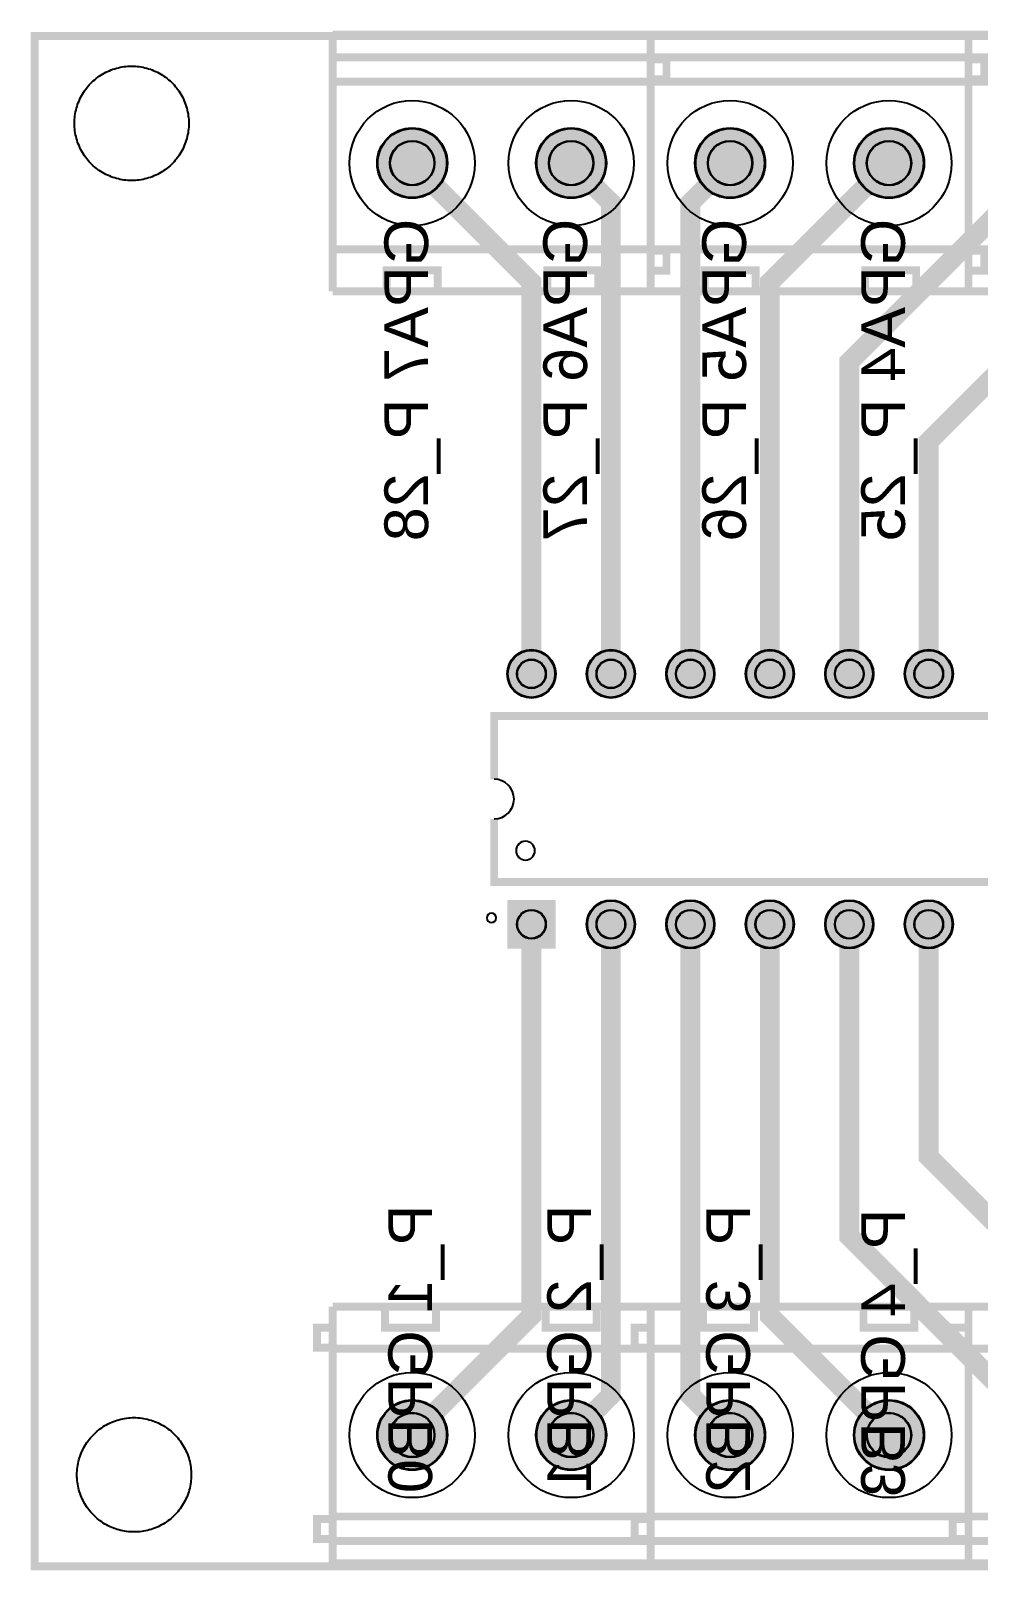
# Model space of a CAD drawing. Header units: millimetres. Extents: x 0.5 to 77.9, y 21.1 to 70.3.
# Drawn here: x 0.51 to 30.79, y 21.08 to 70.27 of the extents above; entities that cross this region are included whole.
import ezdxf

# ---------------------------------------------------------------- set-up
doc = ezdxf.new("R2010")
doc.units = ezdxf.units.MM
for name, color, linetype, true_color in [('BoardOutLine', 7, 'Continuous', 0xff00ff), ('BottomSilkLayer', 7, 'Continuous', 0x66cc33), ('BottomSolderMaskLayer', 7, 'Continuous', 0xaa00ff), ('Multi-Layer', 7, 'Continuous', 0xc0c0c0), ('TopLayer', 7, 'Continuous', 0xff0000), ('TopSilkLayer', 7, 'Continuous', 0xffcc00), ('TopSolderMaskLayer', 7, 'Continuous', 0x800080)]:
    doc.layers.add(name, color=color, linetype=linetype, true_color=true_color)
doc.styles.get("Standard").update_dxf_attribs({"font": 'arial.ttf'})

msp = doc.modelspace()

# ---------------------------------------------------------------- hatches: boundary and pattern name
at = {"layer": 'BottomSolderMaskLayer'}
for points in [[(11.575, 66.04, 1), (13.825, 66.04, 1)], [(16.655, 66.04, 1), (18.905, 66.04, 1)], [(21.735, 66.04, 1), (23.985, 66.04, 1)], [(26.815, 66.04, 1), (29.065, 66.04, 1)], [(15.735, 49.72, 1), (17.285, 49.72, 1)], [(18.275, 49.72, 1), (19.825, 49.72, 1)], [(20.815, 49.72, 1), (22.365, 49.72, 1)], [(23.355, 49.72, 1), (24.905, 49.72, 1)], [(25.895, 49.72, 1), (27.445, 49.72, 1)], [(28.435, 49.72, 1), (29.985, 49.72, 1)], [(15.735, 40.945), (15.735, 42.496), (17.285, 42.496), (17.285, 40.945)], [(18.275, 41.72, 1), (19.825, 41.72, 1)], [(20.815, 41.72, 1), (22.365, 41.72, 1)], [(23.355, 41.72, 1), (24.905, 41.72, 1)], [(25.895, 41.72, 1), (27.445, 41.72, 1)], [(28.435, 41.72, 1), (29.985, 41.72, 1)], [(11.575, 25.4, 1), (13.825, 25.4, 1)], [(16.655, 25.4, 1), (18.905, 25.4, 1)], [(21.735, 25.4, 1), (23.985, 25.4, 1)], [(26.815, 25.4, 1), (29.065, 25.4, 1)]]:
    msp.add_hatch(color=256, dxfattribs=at).paths.add_polyline_path(points)
at = {"layer": 'Multi-Layer'}
for points in [[(11.6, 66.04, 1), (13.8, 66.04, 1)], [(16.68, 66.04, 1), (18.88, 66.04, 1)], [(21.76, 66.04, 1), (23.96, 66.04, 1)], [(26.84, 66.04, 1), (29.04, 66.04, 1)], [(15.76, 49.72, 1), (17.26, 49.72, 1)], [(18.3, 49.72, 1), (19.8, 49.72, 1)], [(20.84, 49.72, 1), (22.34, 49.72, 1)], [(23.38, 49.72, 1), (24.88, 49.72, 1)], [(25.92, 49.72, 1), (27.42, 49.72, 1)], [(28.46, 49.72, 1), (29.96, 49.72, 1)], [(15.76, 40.97), (15.76, 42.47), (17.26, 42.47), (17.26, 40.97)], [(18.3, 41.72, 1), (19.8, 41.72, 1)], [(20.84, 41.72, 1), (22.34, 41.72, 1)], [(23.38, 41.72, 1), (24.88, 41.72, 1)], [(25.92, 41.72, 1), (27.42, 41.72, 1)], [(28.46, 41.72, 1), (29.96, 41.72, 1)], [(11.6, 25.4, 1), (13.8, 25.4, 1)], [(16.68, 25.4, 1), (18.88, 25.4, 1)], [(21.76, 25.4, 1), (23.96, 25.4, 1)], [(26.84, 25.4, 1), (29.04, 25.4, 1)]]:
    msp.add_hatch(color=256, dxfattribs=at).paths.add_polyline_path(points)
at = {"layer": 'TopSolderMaskLayer'}
for points in [[(11.575, 66.04, 1), (13.825, 66.04, 1)], [(16.655, 66.04, 1), (18.905, 66.04, 1)], [(21.735, 66.04, 1), (23.985, 66.04, 1)], [(26.815, 66.04, 1), (29.065, 66.04, 1)], [(15.735, 49.72, 1), (17.285, 49.72, 1)], [(18.275, 49.72, 1), (19.825, 49.72, 1)], [(20.815, 49.72, 1), (22.365, 49.72, 1)], [(23.355, 49.72, 1), (24.905, 49.72, 1)], [(25.895, 49.72, 1), (27.445, 49.72, 1)], [(28.435, 49.72, 1), (29.985, 49.72, 1)], [(15.735, 40.945), (15.735, 42.496), (17.285, 42.496), (17.285, 40.945)], [(18.275, 41.72, 1), (19.825, 41.72, 1)], [(20.815, 41.72, 1), (22.365, 41.72, 1)], [(23.355, 41.72, 1), (24.905, 41.72, 1)], [(25.895, 41.72, 1), (27.445, 41.72, 1)], [(28.435, 41.72, 1), (29.985, 41.72, 1)], [(11.575, 25.4, 1), (13.825, 25.4, 1)], [(16.655, 25.4, 1), (18.905, 25.4, 1)], [(21.735, 25.4, 1), (23.985, 25.4, 1)], [(26.815, 25.4, 1), (29.065, 25.4, 1)]]:
    msp.add_hatch(color=256, dxfattribs=at).paths.add_polyline_path(points)

# ---------------------------------------------------------------- linework, layer by layer
at = {"layer": 'BoardOutLine', "const_width": 0.254}
msp.add_lwpolyline([(7.112, 70.104), (77.724, 70.104), (77.724, 21.209), (0.635, 21.209), (0.635, 70.104), (7.112, 70.104)], close=True, dxfattribs=at)
at = {"layer": 'BottomSolderMaskLayer'}
for centre, radius in [((12.7, 66.04), 1.125), ((17.78, 66.04), 1.125), ((22.86, 66.04), 1.125), ((27.94, 66.04), 1.125), ((12.7, 66.04), 0.716), ((17.78, 66.04), 0.716), ((22.86, 66.04), 0.716), ((27.94, 66.04), 0.716), ((16.51, 49.72), 0.775), ((16.51, 49.72), 0.465), ((19.05, 49.72), 0.775), ((19.05, 49.72), 0.465), ((21.59, 49.72), 0.775), ((21.59, 49.72), 0.465), ((24.13, 49.72), 0.775), ((24.13, 49.72), 0.465), ((26.67, 49.72), 0.775), ((26.67, 49.72), 0.465), ((29.21, 49.72), 0.775), ((29.21, 49.72), 0.465), ((19.05, 41.72), 0.775), ((21.59, 41.72), 0.775), ((24.13, 41.72), 0.775), ((26.67, 41.72), 0.775), ((29.21, 41.72), 0.775), ((16.51, 41.72), 0.465), ((19.05, 41.72), 0.465), ((21.59, 41.72), 0.465), ((24.13, 41.72), 0.465), ((26.67, 41.72), 0.465), ((29.21, 41.72), 0.465), ((12.7, 25.4), 1.125), ((12.7, 25.4), 0.716), ((17.78, 25.4), 1.125), ((17.78, 25.4), 0.716), ((22.86, 25.4), 1.125), ((22.86, 25.4), 0.716), ((27.94, 25.4), 1.125), ((27.94, 25.4), 0.716)]:
    msp.add_circle(centre, radius, dxfattribs=at)
at = {"layer": 'Multi-Layer'}
for points in [[(1.905, 67.31), (1.906, 67.371), (1.909, 67.432), (1.914, 67.493), (1.921, 67.554), (1.93, 67.614), (1.942, 67.674), (1.955, 67.734), (1.97, 67.793), (1.987, 67.851), (2.006, 67.909), (2.027, 67.967), (2.05, 68.023), (2.075, 68.079), (2.101, 68.134), (2.13, 68.188), (2.16, 68.241), (2.192, 68.293), (2.226, 68.344), (2.261, 68.394), (2.298, 68.442), (2.337, 68.49), (2.377, 68.536), (2.419, 68.58), (2.462, 68.623), (2.506, 68.665), (2.552, 68.705), (2.6, 68.744), (2.648, 68.781), (2.698, 68.816), (2.749, 68.85), (2.801, 68.882), (2.854, 68.912), (2.908, 68.941), (2.963, 68.967), (3.019, 68.992), (3.075, 69.015), (3.133, 69.036), (3.191, 69.055), (3.249, 69.072), (3.308, 69.087), (3.368, 69.101), (3.428, 69.112), (3.488, 69.121), (3.549, 69.128), (3.61, 69.133), (3.671, 69.136), (3.732, 69.137), (3.793, 69.136), (3.854, 69.133), (3.915, 69.128), (3.976, 69.121), (4.036, 69.112), (4.096, 69.101), (4.156, 69.087), (4.215, 69.072), (4.273, 69.055), (4.331, 69.036), (4.389, 69.015), (4.445, 68.992), (4.501, 68.967), (4.556, 68.941), (4.61, 68.912), (4.663, 68.882), (4.715, 68.85), (4.766, 68.816), (4.816, 68.781), (4.864, 68.744), (4.912, 68.705), (4.958, 68.665), (5.002, 68.623), (5.045, 68.58), (5.087, 68.536), (5.127, 68.49), (5.166, 68.442), (5.203, 68.394), (5.238, 68.344), (5.272, 68.293), (5.304, 68.241), (5.334, 68.188), (5.363, 68.134), (5.389, 68.079), (5.414, 68.023), (5.437, 67.967), (5.458, 67.909), (5.477, 67.851), (5.494, 67.793), (5.509, 67.734), (5.522, 67.674), (5.534, 67.614), (5.543, 67.554), (5.55, 67.493), (5.555, 67.432), (5.558, 67.371), (5.559, 67.31), (5.558, 67.249), (5.555, 67.188), (5.55, 67.127), (5.543, 67.067), (5.534, 67.006), (5.522, 66.946), (5.509, 66.887), (5.494, 66.827), (5.477, 66.769), (5.458, 66.711), (5.437, 66.653), (5.414, 66.597), (5.389, 66.541), (5.363, 66.486), (5.334, 66.432), (5.304, 66.379), (5.272, 66.327), (5.238, 66.276), (5.203, 66.226), (5.166, 66.178), (5.127, 66.131), (5.087, 66.085), (5.045, 66.04), (5.002, 65.997), (4.958, 65.955), (4.912, 65.915), (4.864, 65.876), (4.816, 65.839), (4.766, 65.804), (4.715, 65.77), (4.663, 65.738), (4.61, 65.708), (4.556, 65.68), (4.501, 65.653), (4.445, 65.628), (4.389, 65.605), (4.331, 65.584), (4.273, 65.565), (4.215, 65.548), (4.156, 65.533), (4.096, 65.52), (4.036, 65.509), (3.976, 65.499), (3.915, 65.492), (3.854, 65.487), (3.793, 65.484), (3.732, 65.483), (3.671, 65.484), (3.61, 65.487), (3.549, 65.492), (3.488, 65.499), (3.428, 65.509), (3.368, 65.52), (3.308, 65.533), (3.249, 65.548), (3.191, 65.565), (3.133, 65.584), (3.075, 65.605), (3.019, 65.628), (2.963, 65.653), (2.908, 65.68), (2.854, 65.708), (2.801, 65.738), (2.749, 65.77), (2.698, 65.804), (2.648, 65.839), (2.6, 65.876), (2.552, 65.915), (2.506, 65.955), (2.462, 65.997), (2.419, 66.04), (2.377, 66.085), (2.337, 66.131), (2.298, 66.178), (2.261, 66.226), (2.226, 66.276), (2.192, 66.327), (2.16, 66.379), (2.13, 66.432), (2.101, 66.486), (2.075, 66.541), (2.05, 66.597), (2.027, 66.653), (2.006, 66.711), (1.987, 66.769), (1.97, 66.827), (1.955, 66.887), (1.942, 66.946), (1.93, 67.006), (1.921, 67.067), (1.914, 67.127), (1.909, 67.188), (1.906, 67.249), (1.905, 67.31)], [(1.983, 24.13), (1.984, 24.191), (1.987, 24.252), (1.992, 24.313), (1.999, 24.374), (2.008, 24.434), (2.02, 24.494), (2.033, 24.554), (2.048, 24.613), (2.065, 24.671), (2.084, 24.729), (2.105, 24.787), (2.128, 24.843), (2.153, 24.899), (2.179, 24.954), (2.208, 25.008), (2.238, 25.061), (2.27, 25.113), (2.304, 25.164), (2.339, 25.214), (2.376, 25.262), (2.415, 25.31), (2.455, 25.356), (2.497, 25.4), (2.54, 25.443), (2.584, 25.485), (2.63, 25.525), (2.678, 25.564), (2.726, 25.601), (2.776, 25.636), (2.827, 25.67), (2.879, 25.702), (2.932, 25.732), (2.986, 25.761), (3.041, 25.787), (3.097, 25.812), (3.153, 25.835), (3.211, 25.856), (3.269, 25.875), (3.327, 25.892), (3.386, 25.907), (3.446, 25.92), (3.506, 25.932), (3.566, 25.941), (3.627, 25.948), (3.688, 25.953), (3.749, 25.956), (3.81, 25.957), (3.871, 25.956), (3.932, 25.953), (3.993, 25.948), (4.054, 25.941), (4.114, 25.932), (4.174, 25.92), (4.234, 25.907), (4.293, 25.892), (4.351, 25.875), (4.409, 25.856), (4.467, 25.835), (4.523, 25.812), (4.579, 25.787), (4.634, 25.761), (4.688, 25.732), (4.741, 25.702), (4.793, 25.67), (4.844, 25.636), (4.894, 25.601), (4.942, 25.564), (4.99, 25.525), (5.036, 25.485), (5.08, 25.443), (5.123, 25.4), (5.165, 25.356), (5.205, 25.31), (5.244, 25.262), (5.281, 25.214), (5.316, 25.164), (5.35, 25.113), (5.382, 25.061), (5.412, 25.008), (5.441, 24.954), (5.467, 24.899), (5.492, 24.843), (5.515, 24.787), (5.536, 24.729), (5.555, 24.671), (5.572, 24.613), (5.587, 24.554), (5.6, 24.494), (5.612, 24.434), (5.621, 24.374), (5.628, 24.313), (5.633, 24.252), (5.636, 24.191), (5.637, 24.13), (5.636, 24.069), (5.633, 24.008), (5.628, 23.947), (5.621, 23.887), (5.612, 23.826), (5.6, 23.766), (5.587, 23.707), (5.572, 23.647), (5.555, 23.589), (5.536, 23.531), (5.515, 23.473), (5.492, 23.417), (5.467, 23.361), (5.441, 23.306), (5.412, 23.252), (5.382, 23.199), (5.35, 23.147), (5.316, 23.096), (5.281, 23.046), (5.244, 22.998), (5.205, 22.951), (5.165, 22.905), (5.123, 22.86), (5.08, 22.817), (5.036, 22.775), (4.99, 22.735), (4.942, 22.696), (4.894, 22.659), (4.844, 22.624), (4.793, 22.59), (4.741, 22.558), (4.688, 22.528), (4.634, 22.499), (4.579, 22.473), (4.523, 22.448), (4.467, 22.425), (4.409, 22.404), (4.351, 22.385), (4.293, 22.368), (4.234, 22.353), (4.174, 22.34), (4.114, 22.329), (4.054, 22.319), (3.993, 22.312), (3.932, 22.307), (3.871, 22.304), (3.81, 22.303), (3.749, 22.304), (3.688, 22.307), (3.627, 22.312), (3.566, 22.319), (3.506, 22.329), (3.446, 22.34), (3.386, 22.353), (3.327, 22.368), (3.269, 22.385), (3.211, 22.404), (3.153, 22.425), (3.097, 22.448), (3.041, 22.473), (2.986, 22.499), (2.932, 22.528), (2.879, 22.558), (2.827, 22.59), (2.776, 22.624), (2.726, 22.659), (2.678, 22.696), (2.63, 22.735), (2.584, 22.775), (2.54, 22.817), (2.497, 22.86), (2.455, 22.905), (2.415, 22.951), (2.376, 22.998), (2.339, 23.046), (2.304, 23.096), (2.27, 23.147), (2.238, 23.199), (2.208, 23.252), (2.179, 23.306), (2.153, 23.361), (2.128, 23.417), (2.105, 23.473), (2.084, 23.531), (2.065, 23.589), (2.048, 23.647), (2.033, 23.707), (2.02, 23.766), (2.008, 23.826), (1.999, 23.887), (1.992, 23.947), (1.987, 24.008), (1.984, 24.069), (1.983, 24.13)]]:
    msp.add_lwpolyline(points, close=True, dxfattribs=at)
for centre, radius in [((12.7, 66.04), 1.1), ((17.78, 66.04), 1.1), ((22.86, 66.04), 1.1), ((27.94, 66.04), 1.1), ((12.7, 66.04), 0.7), ((17.78, 66.04), 0.7), ((22.86, 66.04), 0.7), ((27.94, 66.04), 0.7), ((16.51, 49.72), 0.75), ((16.51, 49.72), 0.45), ((19.05, 49.72), 0.75), ((19.05, 49.72), 0.45), ((21.59, 49.72), 0.75), ((21.59, 49.72), 0.45), ((24.13, 49.72), 0.75), ((24.13, 49.72), 0.45), ((26.67, 49.72), 0.75), ((26.67, 49.72), 0.45), ((29.21, 49.72), 0.75), ((29.21, 49.72), 0.45), ((19.05, 41.72), 0.75), ((21.59, 41.72), 0.75), ((24.13, 41.72), 0.75), ((26.67, 41.72), 0.75), ((29.21, 41.72), 0.75), ((16.51, 41.72), 0.45), ((19.05, 41.72), 0.45), ((21.59, 41.72), 0.45), ((24.13, 41.72), 0.45), ((26.67, 41.72), 0.45), ((29.21, 41.72), 0.45), ((12.7, 25.4), 1.1), ((12.7, 25.4), 0.7), ((17.78, 25.4), 1.1), ((17.78, 25.4), 0.7), ((22.86, 25.4), 1.1), ((22.86, 25.4), 0.7), ((27.94, 25.4), 1.1), ((27.94, 25.4), 0.7)]:
    msp.add_circle(centre, radius, dxfattribs=at)
at = {"layer": 'TopLayer', "const_width": 0.635}
for points in [[(16.51, 49.721), (16.51, 62.23), (12.7, 66.04)], [(19.05, 49.721), (19.05, 64.77), (17.78, 66.04)], [(21.59, 49.72), (21.59, 64.77), (22.86, 66.04)], [(24.13, 49.72), (24.13, 62.23), (27.94, 66.04)], [(26.67, 49.72), (26.67, 59.69), (33.02, 66.04)], [(29.21, 49.72), (29.21, 57.15), (38.1, 66.04)], [(16.51, 41.72), (16.51, 29.21), (12.7, 25.4)], [(19.05, 41.72), (19.05, 26.67), (17.78, 25.4)], [(21.59, 41.72), (21.59, 26.67), (22.86, 25.4)], [(24.13, 41.72), (24.13, 29.21), (27.94, 25.4)], [(26.67, 41.72), (26.67, 31.75), (33.02, 25.4)], [(29.21, 41.72), (29.21, 34.29), (38.1, 25.4)]]:
    msp.add_lwpolyline(points, dxfattribs=at)
at = {"layer": 'TopSilkLayer', "const_width": 0.254}
for points in [[(20.32, 70.14), (10.16, 70.14)], [(10.16, 61.94), (10.16, 70.14)], [(30.48, 70.14), (20.32, 70.14)], [(20.32, 61.94), (20.32, 70.14)], [(20.32, 61.94), (20.32, 70.14)], [(40.64, 70.14), (30.48, 70.14)], [(30.48, 61.94), (30.48, 70.14)], [(30.48, 61.94), (30.48, 70.14)], [(20.32, 69.421), (10.16, 69.421)], [(30.48, 69.421), (20.32, 69.421)], [(20.32, 68.718), (20.828, 68.718), (20.828, 69.357), (20.32, 69.357)], [(40.64, 69.421), (30.48, 69.421)], [(30.48, 68.718), (30.988, 68.718), (30.988, 69.357), (30.48, 69.357)], [(20.32, 68.642), (10.16, 68.642)], [(30.48, 68.642), (20.32, 68.642)], [(40.64, 68.642), (30.48, 68.642)], [(20.32, 63.282), (10.16, 63.282)], [(30.48, 63.282), (20.32, 63.282)], [(20.32, 62.607), (20.828, 62.607), (20.828, 63.246), (20.32, 63.246)], [(40.64, 63.282), (30.48, 63.282)], [(30.48, 62.607), (30.988, 62.607), (30.988, 63.246), (30.48, 63.246)], [(13.516, 61.94), (13.516, 62.611), (11.887, 62.611), (11.887, 61.94)], [(18.647, 61.94), (18.647, 62.611), (17.018, 62.611), (17.018, 61.94)], [(23.676, 61.94), (23.676, 62.611), (22.047, 62.611), (22.047, 61.94)], [(28.807, 61.94), (28.807, 62.611), (27.178, 62.611), (27.178, 61.94)], [(20.32, 61.94), (10.16, 61.94)], [(30.48, 61.94), (20.32, 61.94)], [(40.64, 61.94), (30.48, 61.94)], [(15.32, 46.355), (15.32, 48.37), (50.72, 48.37), (50.72, 43.07), (15.32, 43.07), (15.32, 45.085)], [(10.16, 29.5), (10.16, 21.3)], [(10.16, 29.5), (20.32, 29.5)], [(11.833, 29.5), (11.833, 28.829), (13.462, 28.829), (13.462, 29.5)], [(16.964, 29.5), (16.964, 28.829), (18.593, 28.829), (18.593, 29.5)], [(20.32, 29.5), (20.32, 21.3)], [(20.32, 29.5), (20.32, 21.3)], [(20.32, 29.5), (30.48, 29.5)], [(21.993, 29.5), (21.993, 28.829), (23.622, 28.829), (23.622, 29.5)], [(27.124, 29.5), (27.124, 28.829), (28.753, 28.829), (28.753, 29.5)], [(30.48, 29.5), (30.48, 21.3)], [(30.48, 29.5), (30.48, 21.3)], [(30.48, 29.5), (40.64, 29.5)], [(10.16, 28.833), (9.652, 28.833), (9.652, 28.194), (10.16, 28.194)], [(20.32, 28.833), (19.812, 28.833), (19.812, 28.194), (20.32, 28.194)], [(30.48, 28.833), (29.972, 28.833), (29.972, 28.194), (30.48, 28.194)], [(10.16, 28.158), (20.32, 28.158)], [(20.32, 28.158), (30.48, 28.158)], [(30.48, 28.158), (40.64, 28.158)], [(10.16, 22.722), (9.652, 22.722), (9.652, 22.083), (10.16, 22.083)], [(10.16, 22.798), (20.32, 22.798)], [(20.32, 22.722), (19.812, 22.722), (19.812, 22.083), (20.32, 22.083)], [(20.32, 22.798), (30.48, 22.798)], [(30.48, 22.722), (29.972, 22.722), (29.972, 22.083), (30.48, 22.083)], [(30.48, 22.798), (40.64, 22.798)], [(10.16, 22.019), (20.32, 22.019)], [(20.32, 22.019), (30.48, 22.019)], [(30.48, 22.019), (40.64, 22.019)], [(10.16, 21.3), (20.32, 21.3)], [(20.32, 21.3), (30.48, 21.3)], [(30.48, 21.3), (40.64, 21.3)]]:
    msp.add_lwpolyline(points, dxfattribs=at)
at = {"layer": 'TopSilkLayer'}
for centre in [(12.7, 66.04), (17.78, 66.04), (22.86, 66.04), (27.94, 66.04), (12.7, 25.4), (17.78, 25.4), (22.86, 25.4), (27.94, 25.4)]:
    msp.add_circle(centre, 2, dxfattribs=at)
for centre, radius, start, end in [((15.319, 45.72), 0.635, 270, 90), ((16.32, 44.072), 0.3, 180.4851, 179.5149), ((15.23, 41.922), 0.15, 180.4851, 179.5149)]:
    msp.add_arc(centre, radius, start, end, dxfattribs=at)
at = {"layer": 'TopSolderMaskLayer'}
for centre, radius in [((12.7, 66.04), 1.125), ((17.78, 66.04), 1.125), ((22.86, 66.04), 1.125), ((27.94, 66.04), 1.125), ((12.7, 66.04), 0.716), ((17.78, 66.04), 0.716), ((22.86, 66.04), 0.716), ((27.94, 66.04), 0.716), ((16.51, 49.72), 0.775), ((16.51, 49.72), 0.465), ((19.05, 49.72), 0.775), ((19.05, 49.72), 0.465), ((21.59, 49.72), 0.775), ((21.59, 49.72), 0.465), ((24.13, 49.72), 0.775), ((24.13, 49.72), 0.465), ((26.67, 49.72), 0.775), ((26.67, 49.72), 0.465), ((29.21, 49.72), 0.775), ((29.21, 49.72), 0.465), ((19.05, 41.72), 0.775), ((21.59, 41.72), 0.775), ((24.13, 41.72), 0.775), ((26.67, 41.72), 0.775), ((29.21, 41.72), 0.775), ((16.51, 41.72), 0.465), ((19.05, 41.72), 0.465), ((21.59, 41.72), 0.465), ((24.13, 41.72), 0.465), ((26.67, 41.72), 0.465), ((29.21, 41.72), 0.465), ((12.7, 25.4), 1.125), ((12.7, 25.4), 0.716), ((17.78, 25.4), 1.125), ((17.78, 25.4), 0.716), ((22.86, 25.4), 1.125), ((22.86, 25.4), 0.716), ((27.94, 25.4), 1.125), ((27.94, 25.4), 0.716)]:
    msp.add_circle(centre, radius, dxfattribs=at)

# ---------------------------------------------------------------- texts
at = {"layer": 'BottomSilkLayer', "text_generation_flag": 2}
for s, p in [('GPA7 P_28', (13.208, 64.262)), ('GPA6 P_27', (18.288, 64.262)), ('GPA5 P_26', (23.368, 64.262)), ('GPA4 P_25', (28.448, 64.262)), ('P_1 GPB0', (13.335, 32.766)), ('P_2 GPB1', (18.415, 32.766)), ('P_3 GPB2', (23.495, 32.766)), ('P_4 GPB3', (28.448, 32.639))]:
    msp.add_text(s, height=1.397, rotation=90, dxfattribs=at).set_placement(p)

doc.saveas('drawing.dxf')
